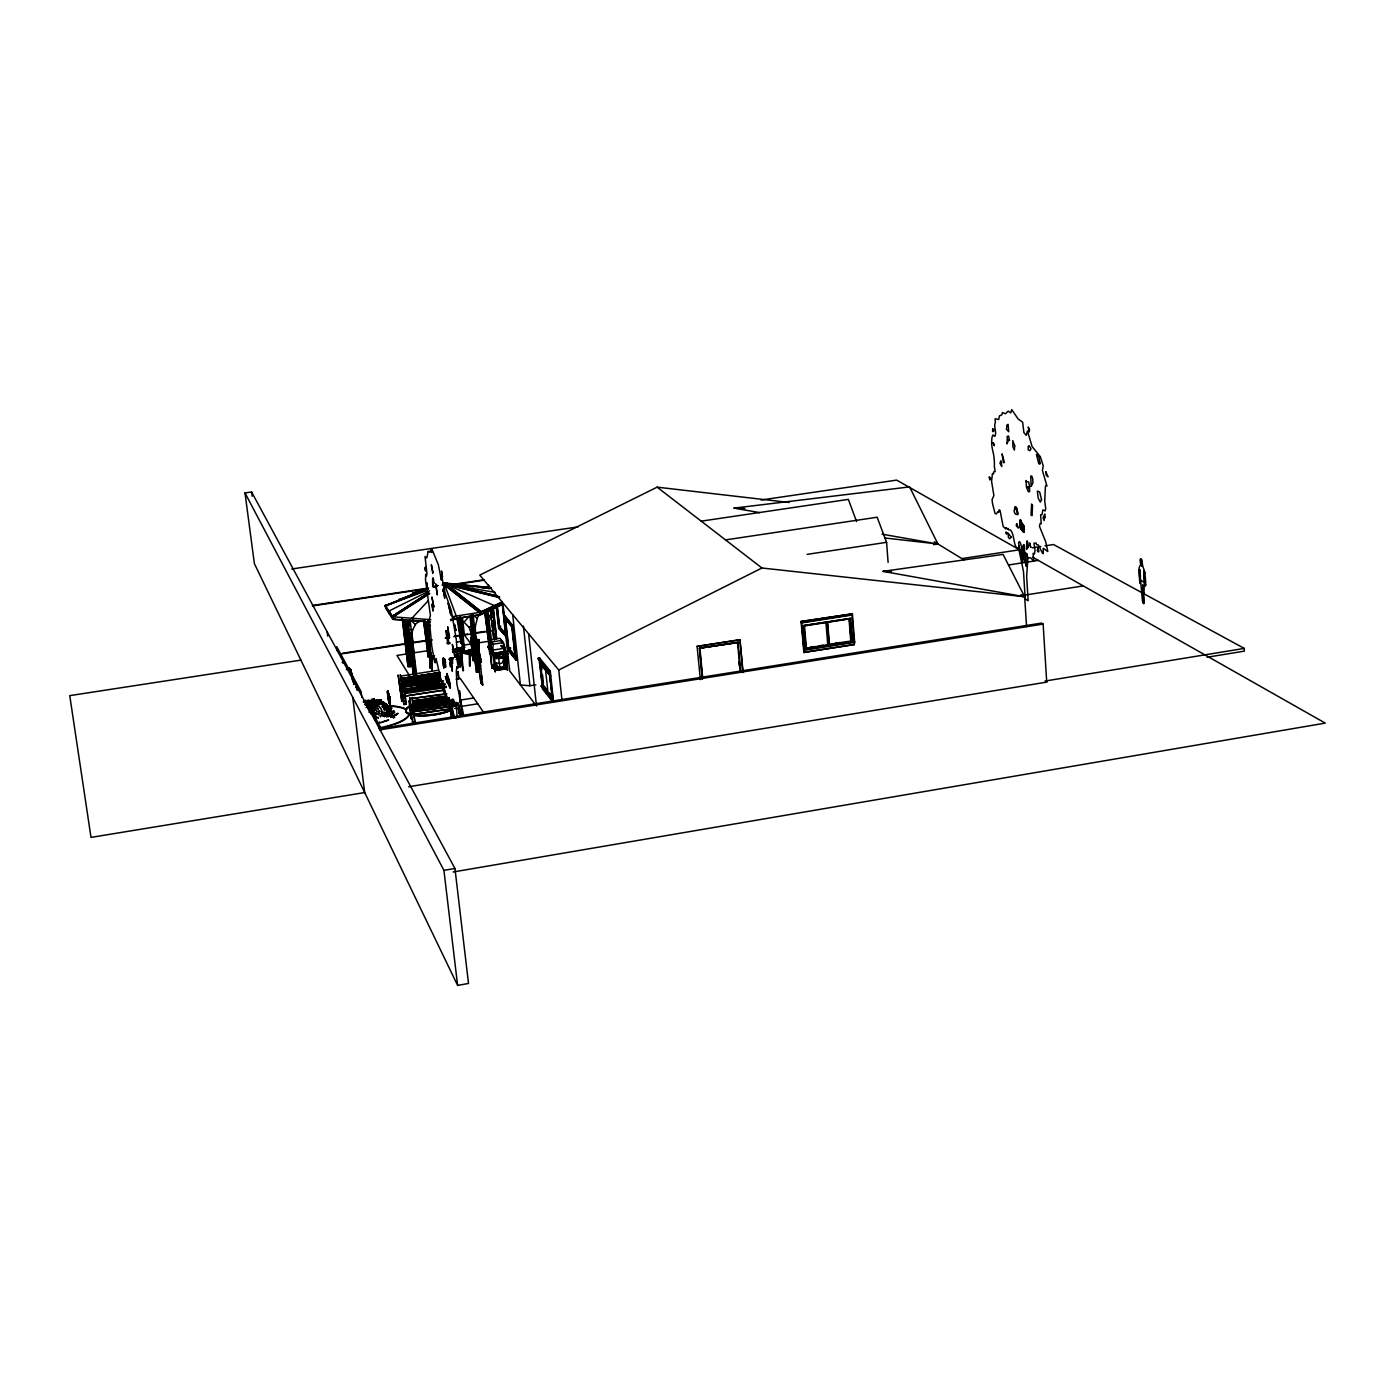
<?xml version="1.0" encoding="UTF-8"?>
<svg xmlns="http://www.w3.org/2000/svg" width="1395" height="1395" viewBox="0 0 1395 1395"><rect width="100%" height="100%" fill="white"/><g stroke="black" fill="none" stroke-linecap="round" stroke-linejoin="round"><path stroke-width="1.5" d="M1140.221 560.058C1140.116 569.09 1144.51 565.376 1141.494 562.307C1138.111 557.25 1143.011 557.163 1142.191 563.842M376.336 704.981L372.866 709.549L374.819 705.504L376.371 705.277L373.825 706.079L377.714 705.068L375.272 705.434L378.15 702.714L371.332 707.875L372.918 705.347L371.576 706.463L373.267 706.829M1143.638 603.686C1142.61 597.217 1143.028 605.831 1143.83 602.535M1145.661 584.679L1145.016 585.795L1143.708 571.078M371.454 703.673L370.39 705.643L371.401 703.9M368.437 701.755L369.466 701.249L368.315 701.545M374.906 705.556C371.68 706.393 374.122 705.05 371.593 709.392M1145.051 582.604L1145.086 585.778M356.423 687.84L357.416 689.897M481.031 682.19L481.345 683.655L480.734 681.004M370.216 706.358C368.228 707.98 365.943 707.596 368.716 707.352C375.325 706.079 367.391 707.91 367.478 707.649M371.349 708.398L369.344 708.922M379.562 707.474L379.667 707.352M1027.33 555.855C1025.97 586.231 1023.93 539.638 1027.749 557.721L1030.626 557.843L1033.765 560.947L1033.102 553.327L1034.41 554.059L1035.02 550.467L1033.991 543.23L1035.997 543.004L1036.607 544.678L1038.403 545.009L1042.501 553.257L1043.286 553.71L1043.216 548.322L1047.802 551.513L1045.64 541.609L1039.415 526.177L1040.147 523.561L1041.193 523.77L1040.635 514.738L1041.925 514.738L1042.919 509.855L1045.064 510.954L1045.727 508.756L1044.733 501.293L1045.396 486.646L1045.849 485.512L1046.93 486.035L1042.414 470.516L1043.233 465.808L1040.321 456.671L1032.091 446.539L1027.435 430.916L1026.232 435.362L1023.913 432.642L1022.622 422.197L1018.158 419.006L1011.706 409.589L1010.747 412.903L1008.219 411.106L1005.464 413.757L1002.43 412.554L1001.941 414.751L999.43 415.884L998.698 419.529L995.106 418.727L995.367 422.319C993.188 426.975 997.268 432.485 994.809 436.408L992.978 434.944L991.984 437.489C990.485 450.323 994.914 450.969 994.356 466.662L995.158 471.597L993.972 471.667L993.432 473.969L992.455 473.48L991.566 481.414L993.903 495.504L992.054 499.672L992.56 503.787L995.071 513.465L996.466 513.901L997.774 511.756L998.768 512.261L999.082 509.855L1000.058 510.378L1003.11 526.333L1005.795 528.984C1005.778 524.834 1007.992 531.687 1008.201 528.496L1008.794 529.943L1010.433 529.926C1014.967 534.703 1013.119 548.601 1018.664 548.462L1023.494 571.479L1025.22 598.978L1028.15 600.757L1026.65 576.379L1027.888 557.738M372.761 705.329L372.343 706.463M348.855 668.118L347.181 668.763L349.43 668.449L351.052 671.222L349.325 668.24L347.198 668.292L346.518 669.687L347.896 667.839L350.25 669.077L352.813 681.039L351.61 672.582L349.273 668.676L351.331 671.971L350.598 669.565L347.896 667.909L346.535 669.129L347.878 667.734L346.605 669.181M452.643 663.34L452.294 657.987M1025.029 552.769L1024.976 562.726L1022.535 551.025M372.587 705.26L371.349 706.707L373.389 705.922M369.692 707.265L370.878 707.16M371.942 713.891L372.43 711.154L371.68 713.647L371.855 711.956M443.523 658.021L443.872 666.357L445.423 667.368L443.523 658.021L445.179 664.787M352.865 681.126L352.813 680.045L352.987 681.824M365.612 704.213L365.682 705.207L365.682 704.179M1141.616 564.504C1135.042 566.492 1142.522 589.265 1139.663 581.645M365.996 703.272L366.048 702.906M371.733 708.486L372.169 710.369L372.029 709.445M368.228 702.888L367.513 701.981L368.454 703.01M1139.436 579.797L1140.203 583.476M370.634 713.769L370.756 713.403M372.587 706.585L372.151 705.992M1144.022 593.363L1144.249 582.447L1140.447 579.954L1140.186 569.578M368.036 705.486L366.902 706.585M502.2 602.274L479.479 612.527L444.831 584.993L446.888 584.47L499.445 597.287M446.888 584.47L481.554 611.986L446.871 584.749L446.679 583.319L442.651 583.528L444.918 583.511M372.604 708.486L371.89 707.788L373.023 707.387M375.987 705.103L375.272 705.661L377.034 704.004L373.72 707.823L377.644 703.324L378.917 703.516M1143.778 603.477L1142.697 600.949L1143.638 602.57M489.889 639.834L489.366 645.711L492.714 650.105L505.182 648.169L503.386 642.607L499.985 638.282L489.889 639.834L493.237 644.176L492.714 650.105M365.351 700.325L364.792 701.005M451.335 716.734L449.155 697.465L451.875 709.776L451.561 701.79L453.741 718.111M477.508 644.141L477.596 644.42A26.069 4.917 -1.3 0 1 478.293 644.525L478.485 642.554A26.069 4.9 -1.3 0 0 475.834 641.839L474.788 641.63M351.906 674.517C352.813 679.103 352.203 676.401 351.557 674.134C351.941 675.878 352.133 674.169 352.046 674.796M357.294 689.723L356.492 687.613M368.559 707.16L368.14 708.102L368.454 707.143M365.072 703.132C367.495 701.79 372.727 702.191 370.529 702.923L371.349 701.842C375.011 702.435 375.604 702.365 375.255 703.743M1025.813 553.763C1023.076 552.437 1025.674 540.458 1022.849 546.003C1024.087 564.312 1020.495 534.913 1018.577 543.213L1022.779 561.906L1021.681 548.95M373.72 707.997L375.133 705.556L372.169 711.223L373.738 706.986L375.726 705.399L374.924 706.306M1140.273 571.741L1140.203 580.337M353.266 681.074L352.499 679.94L353.493 681.283M371.767 712.461L372.639 708.486M374.122 717.013L372.901 707.579M480.822 678.04L480.769 681.946L480.665 675.476M388.839 702.452L387.705 690.63L389.344 698.25L389.031 694.03L389.432 696.175L390.269 707.823L388.385 692.269M377.103 700.639L379.684 700.063L376.127 701.144L378.01 700.569L376.057 700.97L376.964 700.534M373.79 707.666L374.68 706.463L371.994 708.799M392.64 712.897L391.89 712.147M364.862 704.231L364.967 704.894M371.018 702.696C370.983 704.894 369.361 702.592 371.07 702.609M371.924 713.211L372.169 711.031M372.657 710.334L373.564 708.015M387.444 708.451L387.583 708.677M379.579 703.708L381.602 703.551L379.318 703.464M377.191 704.649L379.266 704.161M369.448 707.84L369.344 707.178M367.007 701.633L366.92 701.807M501.206 646.426L502.078 645.606M371.785 708.904L372.273 710.787M371.053 709.863L370.32 710.613L370.651 709.305M353.632 682.835L353.545 681.771M371.262 710.386L371.157 711.589L371.105 710.683M376.214 702.313L375.586 701.668L377.696 703.185M477.578 647.158A26.052 4.935 -1.3 0 1 478.38 647.402L478.572 645.432A26.052 4.917 -1.3 0 0 477.77 645.188L477.055 641.247L480.508 665.833L478.485 647.89M478.049 646.443L476.985 639.799L477.543 645.501M372.779 707.98L373.93 716.036L373.023 707.875M453.27 706.934L452.521 699.261M372.465 700.238L373.93 701.005M374.226 699.749C373.93 699.261 374.592 701.144 374.139 699.732M369.884 702.121L370.739 701.633L369.379 701.772M374.697 702.958L374.558 701.877L373.86 702.871M374.435 701.406L374.488 701.633M388.228 708.172L387.496 707.352L388.769 708.712M377.313 702.487L377.4 704.266L378.725 703.987M1015.421 506.629C1013.311 510.692 1013.799 514.65 1017.757 514.65L1017.06 508.565L1015.421 506.629L1017.722 512.331M379.091 706.027L379.335 706.323M1145.626 585.656L1145.87 584.714M372.395 707.021L372.552 708.015L372.709 706.846M373.686 703.446L374.174 702.818M372.482 709.532L373.476 715.984M372.395 710.805L373.197 708.765M389.833 711.52C389.135 711.119 390.548 711.677 390.007 711.607M453.218 712.444L454.526 717.222L455.903 717.902M380.556 702.557L378.394 703.132L380.225 702.696M442.721 591.061L444.761 585.011L442.389 585.133M442.773 591.341L444.813 585.29L444.133 583.319L446.034 583.145L497.788 596.432M374.383 703.289C376.493 706.62 376.284 702.016 374.505 703.254M373.232 709.044L372.465 709.724M391.768 711.066C391.228 711.991 390.827 711.502 391.89 711.084M374.749 719.994L373.651 708.364L374.191 714.432M376.231 700.011L375.063 700.482L376.964 701.197M350.651 670.489L351.017 671.971L350.72 670.088M442.372 584.784L447.324 583.494L444.133 583.319L443.575 585.08M371.14 700.708L370.425 700.813M371.872 699.122L371.715 699.296M487.762 613.538L489.436 609.598M1018.664 548.462L1018.995 545.968M373.162 705.417L375.726 705.364M347.076 668.676L346.64 668.92M504.223 650.14L504.031 649.059M504.17 649.477L505.234 650.506L503.891 649.46M375.883 704.737L377.574 703.359L375.621 705.661M371.663 711.45L371.942 710.369L371.576 711.171M355.882 687.107L355.551 686.95M393.146 711.659L394.018 710.718L391.768 712.653L393.442 711.659M373.72 701.755L372.971 702.975A21.762 13.043 -84.3 0 0 371.018 710.212L370.843 709.41M375.255 705.678L376.197 705.05M374.418 706.777L374.714 706.288A21.971 16.583 63.4 0 0 371.837 711.712M364.653 700.883L365.438 700.447M368.245 708.991L368.821 707.91L368.245 709.166M376.702 704.388L374.889 705.452M378.045 723.185L380.277 722.244L379.335 722.401M346.658 668.798L349.012 668.275M500.648 667.385L500.003 668.31L498.817 659.382L500.456 657.08M372.953 713.787L373.023 713.699M1027.051 548.619L1028.028 547.276C1026.354 526.56 1026.354 564.609 1026.912 541.748M390.792 710.386L389.432 708.486L390.914 710.229M393.338 716.263L392.483 716.751L393.268 716.228M393.39 717.187C395.36 715.565 390.635 718.652 393.529 716.786M372.587 704.597L373.023 703.272L372.622 704.614M460.751 616.817L464.186 651.779L461.884 651.901L461.396 647.611M373.145 704.51L373.999 704.126L373.128 704.737M376.842 704.37L376.685 704.213M386.921 720.465L386.921 720.465A22.582 6.312 -7.3 0 1 377.766 723.464M372.046 708.712L372.57 707.823L374.104 717.762M402.161 618.037L407.968 666.461L410.426 666.67L405.492 620.025M497.841 596.136L447.464 583.825L442.442 585.412M495.696 658.423L503.578 658.039L503.822 667.228M388.403 706.742L389.188 707.683L388.281 706.463M464.064 622.065L469.156 616.346M375.377 703.655L376.371 702.661L377.609 703.115L376.842 703.795M387.322 605.709L385.072 605.517M385.351 709.706C385.595 710.805 382.84 704.213 385.194 709.549M429.625 593.607L393.006 617.026L384.776 605.831L427.533 589.405M363.676 700.796L363.45 701.336M379.039 701.371L380.399 701.319L377.504 701.824L380.765 701.476L378.69 700.674L379.998 701.528M428.3 600.635L411.839 618.351L413.025 617.828M380.818 703.69L381.934 704.388L380.922 703.9M372.517 709.183L372.517 707.649L374.052 717.623M373.738 701.092L372.779 700.36M363.45 702.156L363.955 701.127L363.746 702.295M430.427 698.599L431.195 706.655M380.103 704.492L380.103 704.353M367.879 705.504L367.216 706.655A21.71 2.215 81.2 0 0 366.641 703.272L366.344 702.086M376.354 704.719L375.673 705.19M383.677 721.477L383.695 721.267M386.258 720.709L386.363 720.587M388.525 720.029L387.147 720.622L388.507 720.012M380.05 702.47L378.62 702.888L380.329 702.609M380.556 701.267L383.573 702.644L382.509 702.138M378.917 702.714C380.765 701.458 378.132 701.964 379.37 702.592M373.006 699.104L374.278 698.546L373.023 699.139M377.609 703.115L376.301 704.161A21.936 20.82 -29.7 0 0 371.68 714.414M394.489 714.641C395.901 713.176 393.373 716.228 394.506 714.99M393.495 717.884L394.802 717.065L393.843 717.693M376.179 700.15L377.068 701.075M379.231 722.54L378.359 722.837M382.561 721.878L382.23 721.93M428.352 593.259L391.733 616.66L428.23 592.962M428.875 593.154L392.257 616.555L393.774 616.468M391.611 616.363L392.884 616.747L429.52 593.328M390.356 710.613L390.792 711.589L390.443 710.369M1143.97 573.275L1145.068 572.613L1142.453 565.359M368.106 700.29C366.745 701.197 369.448 700.691 368.472 700.15M366.78 707.143L366.065 707.527M441.308 681.178L436.129 658.719L436.216 661.335L435.711 660.602L435.31 662.764L434.612 662.032L431.787 646.164L429.294 619.554L430.41 615.474L425.527 580.198L425.667 574.252L426.399 576.431L426.957 573.729L425.022 556.518L426.8 558L427.829 553.17C427.097 548.2 430.846 555.472 430.427 550.118L431.805 552.525L431.909 548.985L438.361 564.87L441.413 580.215L441.535 575.438L445.336 593.712L451.317 610.557L456.322 639.747L458.135 665.781L458.031 668.135L456.897 666.514L456.304 671.57L456.88 684.143L463.454 714.013L460.943 709.584L461.518 715.618L458.31 704.998L456.025 702.208L457.176 716.664M369.431 707.038L369.047 707.718A22.076 2.284 81.2 0 0 369.152 712.479M379.579 700.499L378.08 700.273L380.364 700.813M506.263 651.535L492.662 653.697L495.242 672.059C494.859 657.237 494.632 653.68 492.731 653.296M493.028 653.993L492.801 655.231M506.647 652.354L493.342 654.046L493.359 655.144M505.13 651.744L507.658 654.028L504.554 650.018M492.941 653.505L505.932 651.099L505.827 653.209M505.252 652.18L507.117 654.115M561.976 700.307L558.75 670.019L761.949 568.009L1024.662 596.781L1026.563 626.634M470.028 616.869L476.305 672.041L479.636 671.867M429.538 590.835L388.298 611.359L390.251 611.062M789.117 502.479L657.132 487.151L479.775 575.106L558.75 670.019M370.826 707.649L370.756 708.73L370.861 707.596M424.01 622.414L428.073 656.801L433.008 656.016A32.887 4.237 81.4 0 0 433.845 657.655L434.124 658.039A32.887 4.237 81.4 0 0 434.612 658.597L432.049 659.033L429.241 648.222L431.909 659.556M473.794 625.884L475.573 625.03M490.639 617.863L492.383 617.043M456.304 615.892L456.601 618.473L479.967 614.602L491.563 609.127M501.119 604.645L493.499 608.22L494.51 608.29L494.214 605.726M502.287 604.628L480.7 614.794L450.55 619.397M452.207 616.677L480.403 612.231L501.991 602.082M424.725 623.513L423.871 623.914L428.683 656.993M413.269 620.409L412.24 618.177M404.463 620.967L406.224 620.391A16.391 9.713 -85.8 0 0 406.154 626.146L406.503 629.965M379.074 703.097L378.69 704.091M430.427 622.013L392.867 619.363L385.717 608.325L385.404 605.796L415.693 593.276L414.559 593.572M389.501 604.523L400.609 599.571L399.057 599.466L427.864 589.318M402.44 598.751L413.426 593.869M1143.76 603.25L1142.627 584.732M433.549 587.138L437.559 585.638M384.776 605.831L427.655 589.701M427.097 590.329L384.915 606.128L385.369 605.203M378.725 700.273L383.451 702.627L382.457 702.295M469.505 654.185L469.609 665.886L469.505 654.185L478.502 651.203L481.38 662.172L479.148 651.203L478.816 639.59L478.729 651.116L481.135 662.259M462.198 664.194L461.832 652.581L471.231 649.39M473.044 660.567L470.725 637.951L473.463 660.655L470.83 649.617L473.707 660.567M475.154 652.197L469.243 654.098A32.852 19.757 72.2 0 1 466.192 653.924L465.145 653.697A32.852 19.757 72.2 0 1 462.007 652.598M476.985 651.605L478.903 650.959L478.572 639.625M461.832 652.581L471.248 649.704M412.345 593.206L428.038 588.428M432.886 586.876L437.803 585.412M412.432 593.52L428.125 588.742M433.897 586.859L437.803 585.638M476.305 672.041L477.334 671.762M378.742 723.116L377.191 723.203M485.129 612.736L489.732 653.749L492.958 653.61M428.073 656.801L431.299 656.626L427.254 622.222M378.899 704.248L377.156 704.545M429.974 656.644L427.602 645.275L430.096 656.121M427.306 645.362L426.783 639.154M428.387 648.361L428.091 648.431A25.982 7.062 -13.5 0 0 428.282 649.756L428.544 650.157A25.982 7.062 -13.5 0 0 429.904 651.151L430.218 651.081M429.573 648.291L429.276 648.379A25.999 7.045 -13.5 0 1 427.899 647.385L427.637 646.984A25.999 7.045 -13.5 0 1 427.445 645.676M429.015 651.116L428.718 651.203A25.982 7.097 -13.5 0 0 428.91 652.529L429.172 652.912A25.982 7.097 -13.5 0 0 430.549 653.924L430.846 653.854M478.45 614.794L479.601 614.497M479.514 612.248L481.571 611.69M442.651 583.86L443.662 583.581M464.692 644.996L471.318 643.967A26.052 4.917 -1.3 0 1 473.759 644.316M457.612 985.411L468.511 983.458L454.944 868.475L251.623 491.999L244.997 492.923L254.378 563.597L457.612 985.411L443.924 870.358L244.997 492.923M470.9 638.247L471.144 638.195A26.069 4.865 -1.3 0 1 473.585 638.544M470.987 641.125L471.231 641.09A26.069 4.9 -1.3 0 1 473.672 641.421M478.816 639.59L478.223 641.63A26.069 4.882 -1.3 0 0 475.573 640.915L475.05 640.811M443.924 870.358L454.944 868.475M453.131 871.98L1325.25 723.116L1032.649 557.198M1207.093 657.237L1244.357 651.134L1244.235 648.413L1045.117 681.039L1046.721 682.12L1043.129 624.071L1041.524 623.077L378.969 728.696M408.648 786.763L1046.721 682.12M552.629 697.918L547.939 692.007L545.515 669.548M541.626 686.009L551.391 698.564L552.786 698.337L542.324 685.904L539.865 663.113L549.578 675.058L552.769 698.093M553.222 698.668L551.914 699.749L553.309 699.523L550.275 671.082L539.638 658.109L538.243 658.318L548.985 672.442L550.397 672.216L548.898 672.338M379.632 729.899L1043.129 624.071M444.464 689.897L404.986 696.105L444.656 690.194M549.578 675.058L552.786 698.337M550.729 675.93L539.534 663.166L540.545 662.991M402.004 701.336L398.168 674.988L401.638 700.708L404.184 700.987M425.632 699.889L437.315 698.354A11.055 3.052 -6.9 0 1 440.82 699.749M425.649 700.116L437.298 698.11M401.795 689.357L403.87 704.527L406.067 704.179L404.358 689.618M512.68 614.654L520.422 684.962L529.926 685.747L535.872 684.823M553.501 701.842L541.277 686.288L542.638 685.311L539.638 658.109M541.277 686.288L542.725 686.166L542.986 688.537L542.045 686.27M543.143 685.939L547.119 690.229M459.618 700.203L473.725 697.971M810.373 647.228L814.645 646.548M818.917 645.868L823.189 645.188M835.588 643.234L839.842 642.554M829.188 644.246L850.776 641.072L849.032 619.258M805.543 649.111L803.572 625.57L850.375 618.421L852.467 642.084L805.508 648.849L829.223 645.083L827.218 622.24L828.368 645.222M852.223 641.648L829.223 645.083M852.484 614.951L801.532 622.937L801.026 621.455L852.397 613.817L854.647 642.345L803.851 650.401L801.672 622.711M803.346 649.181L854.577 641.473M851.944 613.504L854.281 644.647L854.647 642.345M461.501 706.393L477.753 703.812M803.764 649.529L803.973 652.424L854.054 644.473M803.973 652.424L854.281 644.647M505.217 659.172C510.012 663.968 501.625 656.714 503.769 653.802L506.699 657.586C510.675 671.78 498.556 650.401 507.257 662.538M506.699 657.586L503.386 653.854M505.199 658.981L506.664 660.881M515.173 657.568L512.453 626.756L504.798 618.299L508.164 648.623L515.173 657.568L511.791 626.861L504.798 618.299M506.873 659.103L503.56 655.371L506.891 659.294M437.89 670.315L400.627 676.122M515.784 659.992L512.628 625.274L504.868 615.805L511.965 625.378L515.784 659.992L508.007 650.07L503.438 608.011M440.105 672.495L400.818 678.528L440.314 672.495M496.079 664.229L492.121 664.857L494.789 668.746L506.681 666.88L503.961 663.322M492.121 665.171L496.079 664.561M496.411 664.665L492.487 665.677L496.725 665.119M538.261 658.405L539.656 658.196M462.809 670.716L460.245 648.169A25.982 9.503 -5.7 0 1 455.572 649.128L453.968 649.372A25.982 9.503 -5.7 0 1 452.346 649.582M497.056 665.554L492.749 665.677M497.108 665.921L493.063 666.112M538.365 659.434L539.76 659.225M497.387 665.99L493.394 666.548L493.656 668.746L493.847 666.897M538.435 659.521L539.83 659.312M493.429 666.932L497.719 666.426M505.321 665.101L506.42 668.641L495.312 670.385L492.592 665.206L494.039 668.693M497.719 666.758L493.76 667.368L498.05 666.862M494.702 668.31L506.594 666.444L504.31 663.445M494.754 668.693L506.647 666.827M447.359 676.296L445.197 676.627L446.313 678.423M852.397 613.817L801.026 621.56M494.998 670.542L506.891 668.693M539.917 663.619L541.243 663.584L541.905 669.652M801.114 622.588L852.049 614.62M507.693 670.106L505.705 652.982M443.575 680.865L403.207 687.09L402.056 678.423M439.111 681.963L415.693 685.642L396.947 655.441L426.574 650.872M456.165 679.295L460.42 678.633L483.716 712.496M803.572 625.57L850.375 618.421M851.229 641.438L849.433 618.752L850.409 618.944M400.4 689.583L400.94 691.519L400.4 689.583L441.971 683.062M404.62 689.531L425.301 686.288M429.451 685.642L433.583 684.997M437.716 684.352L443.924 683.376M400.801 690.403L444.552 683.637M444.988 684.265L400.853 690.49L400.993 691.624L445.04 684.352M411.333 689.88L415.501 689.235M438.379 685.642L442.546 684.98M403.748 691.379L443.418 685.241M404.166 691.937L443.819 685.712M700.377 679.609L697.099 646.391L739.96 639.66L742.925 670.733M404.131 695.931L402.963 696.105L400.836 690.612L401.202 693.141L402.37 692.966M740.152 639.834L697.099 646.391M1023.128 595.369L1083.287 585.917M404.445 693.141L404.323 692.007L446.33 686.305M433.531 688.555L437.699 687.857M446.452 687.421L404.69 693.646M550.275 671.082L548.985 672.442M702.278 679.069L699.401 648.152L738.234 642.258L699.592 648.326L702.47 679.26M699.401 648.152L737.571 642.694L740.239 672.425M460.856 640.462L456.862 618.386L458.292 618.177M446.749 643.043L448.336 642.799A26.017 3.801 -7.6 0 1 449.94 642.572M456.427 642.153L460.612 641.508L464.692 647.123L456.235 648.431M447.621 643.845L448.423 643.723A26.017 3.819 -7.6 0 1 450.01 643.479M506.681 637.375L498.643 628.168L496.114 605.378M477.125 643.078L487.256 641.508M456.287 648.902L464.744 647.594L460.664 641.979M493.237 644.176L503.386 642.607M1008.602 564.975L1038.264 560.389M460.367 649.913A25.964 9.521 -5.7 0 1 455.694 650.872L454.09 651.116A25.964 9.521 -5.7 0 1 452.468 651.325M489.854 649.006L487.727 646.635L489.314 649.093M488.32 646.984L487.692 646.269L489.68 650.018M434.525 655.615L433.601 655.755A32.887 4.255 81.4 0 0 434.455 657.394L434.577 657.586M473.376 649.547L474.335 649.39M430.27 656.592L430.078 668.118L430.166 656.435L434.141 655.999M502.967 646.059L505.182 648.169M510.169 647.96L508.861 648.169L515.697 656.853L512.418 627.14L505.6 618.787M508.164 648.623L510.779 648.222M508.007 650.07L516.446 659.887M506.559 651.918L493.185 653.505M493.551 654.325L506.943 652.407M506.978 652.79L493.847 654.377M494.214 655.197L507.571 653.226M493.987 655.528L493.185 649.983L489.907 645.676L490.935 651.5L493.987 655.528L504.903 653.819M494.545 655.633L507.623 653.61L505.966 651.482M457.525 663.166L456.775 657.394M429.869 656.487L430.392 668.083M443.279 665.868L443.348 660.027M444.621 665.677L442.93 658.283M426.748 622.972L428.178 622.763L430.131 648.971M468.668 626.913L471.737 626.442M428.073 634.15L429.015 634.01M458.624 629.476L459.565 629.337M497.195 605.953L499.462 626.303L500.735 626.111M496.463 605.726L498.8 626.756L506.106 635.039M498.643 628.168L505.461 635.824M342.699 653.209L403.015 643.949M407.323 643.287L431.02 639.66M454.718 636.015L459.025 635.353M463.332 634.69L467.639 634.028M474.108 633.034L484.885 631.394M300.884 660.131L69.75 695.634L91.006 837.401L364.688 792.552L352.743 697.378M340.502 654.046L432.363 639.939M445.179 637.968L449.452 637.323M453.724 636.661L492.383 630.732M962.131 558.575L1019.536 549.769M1032.283 547.817L1040.775 546.509M1045.029 545.846L1053.521 544.538L1244.235 648.413M446.069 638.23L447.673 637.986A26.017 3.767 -7.6 0 1 449.26 637.759M471.58 638.143L473.044 637.916M390.46 613.608L389.257 613.8L388.943 611.254M807.095 554.373L886.592 542.324L888.109 562.429M502.81 605.256L505.478 635.126L498.8 626.756M933.656 544.66L937.928 544.015L909.61 486.907L734.032 508.111L759.787 512.645M725.522 539.9L877.141 517.231L886.592 542.324M312.341 605.465L428.37 588.097M449.853 584.871L484.239 579.727M312.567 605.901L428.509 588.533M449.975 585.325L484.379 580.163M701.197 521.155L848.352 499.393L856.565 521.556M291.782 568.968L578.071 526.909M761.042 500.02L896.671 480.107L1027.034 554.024M448.196 701.249L411.978 706.411L412.362 708.119M410.008 707.335L410.723 710.334L410.008 707.335L452.852 701.249M413.129 707.265L410.88 707.596L408.909 700.848L410.636 705.347M453.166 702.121L410.287 708.224L410.444 709.445M410.322 708.311L453.218 702.208M410.636 709.288L411.316 711.799L410.636 709.288L453.567 703.167M410.897 709.985L421.674 708.555M425.946 707.84L441.012 705.8M412.31 710.753L411.106 710.927L412.292 714.135M447.9 706.515L413.617 711.415L414.001 714.31L450.411 709.113M413.705 711.816L450.114 706.62L413.583 711.485M454.404 706.01L458.693 705.399L458.972 707.893L454.7 708.503M454.491 706.114L458.606 704.998M450.271 708.782L414.001 714.31M414.925 722.226L412.432 721.878L414.925 722.226L412.153 697.378L413.286 708.695M458.938 708.712L459.862 715.809L462.111 715.478L461.675 711.258M882.93 571.357L1003.075 554.408L1024.662 596.781L882.93 571.357L891.527 571.531M446.574 693.594L412.222 698.459L446.731 694.1M414.629 700.534L421.203 699.976M425.353 699.017L440.384 696.872M441.552 705.19L440.698 696.977L441.971 697.029M444.848 696.401L445.755 704.806L444.848 696.401L446.121 696.436M381.131 701.284L382.073 702.208L380.329 700.97M384.88 703.237L382.718 701.755L384.689 702.94M443.749 583.581L490.064 587.417M385.717 608.325L386.973 608.255M382.23 703.376L383.398 704.58L382.457 703.621M379.056 700.604C376.371 698.912 381.306 701.929 379.614 700.621M1142.488 601.28L1140.552 579.989M386.799 716.89L386.38 715.757L386.746 716.751M734.032 508.111L744.913 508.53M479.723 587.347L490.081 587.975M481.519 587.644L488.023 588.045M493.132 605.657L494.754 605.779L446.871 584.749L499.393 597.583M460.612 618.055L461.797 618.142L464.448 651.465M430.863 619.694L392.553 616.799L392.867 619.363L404.707 619.816M408.979 620.112L424.063 621.176M410.182 629.581L412.693 629.773M411.542 641.02L412.746 641.107M463.646 651.064L464.692 651.134M491.371 587.766L446.034 583.145L443.749 583.895M491.319 588.097L447.394 584.121L495.12 592.369M450.341 584.226L458.815 585.115M465.163 585.795L473.637 586.702M884.604 537.947L937.928 544.015L882.128 534.18M452.66 699.68L453.514 705.992M386.781 704.928L387.548 706.114L386.799 704.963M449.434 584.488L453.218 585.098M457.438 585.272L446.104 583.441L447.446 583.808M449.887 584.383L456.27 585.325M479.618 612.004L480.525 612.265L444.133 583.319L499.689 596.955M475.224 638.84L475.747 638.945A26.069 4.865 -1.3 0 1 478.38 639.66M470.272 665.903L469.644 654.028M423.47 699.837L423.243 699.784A11.055 3.052 -6.9 0 0 420.697 700.778M342.176 662.451L343.065 663.009L342.595 662.137M1142.365 566.3L1140.761 564.888M479.967 614.602L480.403 612.231M444.133 583.319L446.784 584.121M393.861 618.683L395.273 619.118M374.906 715.042L374.68 712.828L375.046 718.373M502.549 661.195L504.38 661.753L500.91 663.497L495.818 663.096M503.351 666.618L503.543 667.612L501.311 668.24L497.213 667.926L496.167 662.625M430.096 656.243L431.299 656.626M504.816 650.611L504.24 650M393.094 713.194L394.733 712.06L393.128 713.211M505.199 650.471L504.345 650.035L507.658 654.028M504.31 650.942L506.786 652.895M385.299 704.614L386.345 706.097L385.159 704.614M1021.297 521.922L1023.878 525.828L1024.261 531.948L1023.023 531.931L1019.85 527.38L1020.024 519.794L1021.053 520.352L1021.715 530.239M1025.011 558.593L1023.529 550.868M934.284 541.783L963.91 559.813M1021 594.549L1024.662 596.781M433.287 673.558L434.49 682.242M431.282 673.872L432.502 682.556M430.044 674.012L431.334 682.748M429.207 674.134L430.497 682.87M428.038 674.308L429.259 683.009M427.219 674.448L428.492 683.184M426.05 674.622L427.254 683.323M425.213 674.761L426.417 683.445M424.115 674.988L425.248 683.637M423.208 675.075L424.429 683.759M422.11 675.302L423.33 684.003M421.29 675.424L422.423 684.073M420.104 675.616L421.255 684.265M419.285 675.738L420.488 684.439M418.047 675.878L419.25 684.579M417.279 676.052L418.413 684.701M416.041 676.191L417.244 684.893M415.204 676.313L416.425 685.015M414.106 676.558L415.309 685.259M413.199 676.627L414.42 685.329M412.1 676.871L413.304 685.573M411.263 676.993L412.484 685.695M410.025 677.133L411.246 685.834M409.258 677.307L410.479 686.009M408.02 677.447L409.241 686.148M407.183 677.569L408.473 686.323M406.084 677.796L407.235 686.462M405.178 677.883L406.398 686.584M404.079 678.109L405.282 686.828M403.242 678.249L404.393 686.898M851.996 618.508L801.794 626.372M657.132 487.151L761.949 568.009M852.467 642.084L850.148 618.264M374.366 706.463L374.156 707.404M479.479 612.527L444.813 585.29L456.078 615.579M801.026 621.455L803.694 649.128M803.816 626.25L806.118 648.745M385.037 703.725L385.874 704.51L385.229 703.743M1140.308 571.776L1139.192 570.346M472.486 614.375L477.247 618.508M481.449 683.097L482.879 685.259L481.624 675.808M384.567 705.486L383.695 704.754L384.654 705.818M411.403 620.705L415.309 624.576M430.41 625.658L429.991 625.222A16.74 12.869 64.8 0 0 422.354 620.967A16.74 12.886 64.7 0 0 415.605 624.193L412.624 629.982A16.74 12.886 64.7 0 0 412.257 635.405L415.623 675.197M390.181 713.734L389.519 712.758L390.234 713.734M1144.249 582.447L1143.795 573.171M538.243 658.318L549.613 672.233L552.054 698.197M545.41 668.972L549.072 673.454M1144.005 602.675L1143.76 592.823M499.462 626.303L505.966 634.446M543.701 685.555L547.032 689.758M549.63 693.036L553.03 697.291M542.638 685.311L542.725 686.166M542.324 685.904L539.133 659.417M541.19 685.451L552.542 699.54L552.804 701.964L542.289 688.642M514.668 655.964L508.809 648.535L505.461 618.194M502.339 642.171L502.339 642.781M505.339 654.046L507.989 657.463M535.244 704.388L509.698 670.908L502.043 601.873M503.665 663.479L506.42 668.641M492.888 653.122L494.597 656.068M492.33 666.967L493.656 668.746M471.039 644.002L464.413 635.021L462.46 618.02M455.502 650.628L456.671 651.273M461.239 658.736L459.478 656.382A33.027 31.579 -35.1 0 1 456.357 657.254M456.235 656.94A33.009 31.579 -35.1 0 0 459.356 656.068L461.919 658.946L460.873 647.925M350.529 669.53L350.999 670.489M373.912 710.09L374.819 718.111M447.847 676.139C454.142 698.947 446.383 683.376 447.028 673.523L448.894 685.468M447.778 680.481L448.318 682.713M432.223 659.504L432.014 671.082L431.805 659.399M450.69 706.201L452.189 717.815M382.544 706.149L383.259 707.16L382.404 705.957M385.404 605.796L392.815 617.235M387.705 709.567L387.688 709.375M430.183 698.546L431.787 702.016M380.591 716.716L380.033 715.408L380.678 716.594M399.877 686.148L402.388 690.229L399.545 683.759L401.725 683.428L404.341 687.892L406.067 704.179M401.202 693.141L402.963 696.105M372.517 712.653L381.742 729.69M460.472 650.82L460.524 650.942A25.964 9.521 -5.7 0 1 455.851 651.883L454.229 652.145A25.964 9.521 -5.7 0 1 452.625 652.354M460.734 653.575L460.786 653.697A25.964 9.556 -5.7 0 1 456.13 654.656M389.902 707.073L390.478 708.241L389.711 696.419L389.902 698.389M459.373 696.646L460.158 698.32M1145.801 583.11L1144.876 572.735M1017.844 514.023L1015.333 506.96M389.554 696.471L390.304 707.893M462.111 715.478L460.96 706.254M449.277 705.225L448.004 704.196L442.32 681.074C442.529 684.561 440.82 676.68 441.238 681.196M374.54 712.88L374.941 718.634M412.222 703.342L412.885 705.033M489.837 648.605L490.22 649.931M459.966 702.156L459.653 701.301L459.775 702.435M410.81 708.433L412.031 711.746M374.174 713.386L373.285 711.834L373.843 713.525M501.764 642.572L500.735 639.66L503.089 642.676L504.205 646.478L503.473 645.972M502.165 641.927L501.677 640.427L491.563 641.996L491.04 647.908L492.452 653.505M356.754 688.903L356.928 689.827M457.316 703.167L456.113 703.342M455.258 703.464L454.038 703.638L453.549 699.313M451.91 703.708L451.492 699.61M449.835 704.004L449.486 700.116M448.981 704.126L448.336 697.971M447.76 704.301L446.923 696.105L412.484 700.831M446.906 704.423L446.069 696.227M444.046 696.733L444.831 704.719M442.843 696.907L443.627 704.894M442.756 705.016L441.919 696.82M439.913 697.326L440.698 705.312M438.693 697.5L439.477 705.486M437.821 697.622L438.623 705.608M436.618 697.796L437.402 705.765M435.746 697.918L436.548 705.887M434.542 698.075L435.327 706.062M433.671 698.197L434.473 706.184M429.52 698.79L430.323 706.777M428.317 698.965L429.119 706.951M427.445 699.087L428.248 707.073M426.225 699.261L427.044 707.248M425.37 699.383L426.173 707.37M424.15 699.558L424.969 707.544M422.075 699.854L422.894 707.84M424.097 707.666L423.173 699.558M420 700.15L420.802 708.137M422.022 707.962L421.151 699.767M419.128 700.273L419.947 708.259M417.855 700.22L418.727 708.433M417.053 700.569L417.872 708.555M415.832 700.743L416.652 708.73M414.978 700.865L415.797 708.852M413.757 701.04L414.577 709.026M445.406 666.705L443.505 658.37M368.977 707.98L369.082 708.712M431.718 698.163L432.467 706.707L431.317 698.267M490.848 608.9L491.65 612.231M1022.134 523.491L1023.895 529.019L1023.878 525.828M1023.11 551.705L1023.93 558.802M444.499 659.347L445.563 665.119M444.185 659.399L445.894 666.81M442.738 658.492L444.43 665.886M353.598 683.323L353.929 684.544L353.58 682.556M1021.803 523.317L1023.93 532.21M480.281 679.993L473.114 614.55M479.549 669.774L477.404 644.263M452.817 715.443L453.323 717.675L452.73 711.188M387.775 696.733L388.978 702.784M408.142 626.826L407.044 621.629A16.566 2.005 81.4 0 0 406.677 620.13L413.356 675.058M490.255 649.704L490.587 651.413M489.715 649.791L490.029 651.5M387.112 691.833L389.135 702.906M448.405 678.005L449.8 684.509L449.469 680.934M451.718 709.636L452.189 712.252M372.151 708.032L373.511 715.583M451.823 708.799L452.817 717.71L451.37 708.799M448.231 677.761L450.132 688.066M478.555 648.03L478.328 650.244L477.386 646.338L478.729 661.474M461.553 647.89L462.129 651.57M389.379 703.324L387.496 691.432L389.31 703.167M372.831 713.019L373.093 714.693M476.95 672.25L470.673 632.441A16.81 16.06 -35.1 0 0 468.79 627.122L463.593 621.734A16.81 16.06 -35.1 0 0 454.404 619.31A16.81 16.06 -35.4 0 0 450.742 620.775M489.052 642.275L484.885 614.166A16.321 12.729 64.8 0 0 484.518 612.3M489.872 647.873L490.43 651.622M402.423 688.467L400.348 674.657L401.795 685.991M403.294 694.727L403.887 698.912M387.705 690.63L389.589 704.126M494.371 640.061L492.051 623.199A16.688 9.556 -85.8 0 0 490.726 618.072L487.465 613.259A16.688 9.556 -85.8 0 0 483.176 611.707M496.428 654.987L496.934 658.702M450.114 660.777L450.934 666.688M449.765 662.904L450.271 666.793M445.075 659.207L445.58 663.061M251.623 491.999L252.181 496.271M479.775 658.928L479.095 653.331M463.506 670.699L461.919 658.946L459.879 656.051L460.263 667.106L459.182 656.086M456.897 653.435L458.223 663.148M401.673 691.693L401.865 692.949M410.147 699.296L409.834 697.587L412.676 722.558M373.476 710.822L374.453 718.39M388.473 694.501L390.112 707.509L388.228 692.269M373.215 708.555L374.453 718.251M337.259 650.89L336.718 646.67L361.113 691.641L361.846 697.517M327.162 631.865L327.703 636.085M410.043 640.27L410.775 646.042M411.734 653.714L412.205 657.551M413.164 665.206L413.652 669.042M409.345 703.464L411.368 719L409.572 704.109M410.078 619.973L416.634 674.918M409.433 619.781L410.182 626.111M410.95 632.458L411.699 638.788M412.205 643.008L413.216 651.465M413.722 655.685L414.472 662.032M414.978 666.252L415.745 672.599M408.055 620.496L414.629 675.476M406.939 620.025L413.565 675.389M405.195 620.339L410.705 666.322M404.916 620.67L410.426 666.67M403.225 620.13L403.73 624.315M404.48 630.575L405.23 636.852M405.98 643.112L406.73 649.372M407.479 655.65L407.985 659.818M402.405 618.7L408.177 666.775M405.16 696.401L404.742 692.844M426.242 622.501L430.044 654.761M424.969 620.618L429.276 657.184M425.51 628.343L426.277 634.83M428.317 652.128L428.823 656.452M402.161 689.967L403.87 704.527M447.272 673.89L448.283 683.916M451.788 717.187L449.19 702.505M442.895 659.957L443.889 668.449M472.068 653L472.085 653.156A32.817 19.757 72.2 0 1 469.034 652.982L467.499 652.755A32.817 19.757 72.2 0 1 464.361 651.657L460.245 617.444M470.656 653.47L470.673 653.627A32.835 19.757 72.2 0 1 467.621 653.453L466.575 653.226A32.835 19.757 72.2 0 1 463.419 652.128L463.402 651.971M469.086 650.087L469.104 650.244A32.765 19.774 72.2 0 0 472.26 651.343L473.289 651.57A32.765 19.774 72.2 0 0 475.346 651.761M467.674 650.558L467.691 650.715A32.782 19.774 72.2 0 0 470.83 651.814M466.244 651.029L466.261 651.186A32.8 19.757 72.2 0 0 469.417 652.285M464.831 651.5L464.849 651.657A32.817 19.757 72.2 0 0 468.005 652.755M459.67 616.538L460.176 620.862M462.408 640.27L462.896 644.595M459.094 617.497L463.035 651.849M458.676 619.084L459.67 627.663M460.158 631.952L461.152 640.532M461.884 646.966L462.373 651.256M457.926 617.549L460.891 643.304M460.751 658.039L460.769 658.196A33.114 31.666 -35.1 0 1 456.043 659.399M460.437 657.586L460.455 657.742A33.079 31.649 -35.1 0 1 457.316 658.614M460.106 657.132L460.123 657.289A33.062 31.632 -35.1 0 1 456.985 658.161M459.792 656.679L459.809 656.836A33.044 31.597 -35.1 0 1 456.671 657.708M454.177 617.392L454.404 619.31M409.293 666.723L404.829 627.663A16.6 2.005 81.4 0 1 404.376 622.519L404.271 619.711M486.175 610.94L491.04 654.15M490.482 651.36L491.929 668.414L485.53 610.748M488.267 646.565L488.372 647.489M481.502 678.423L482.042 684.492M478.032 652.023L478.468 657.481M472.312 614.48L478.886 672.25M471.057 615.108L477.578 672.442M471.772 622.955L472.26 627.192M473.236 635.684L473.707 639.921M474.91 652.058L474.928 652.215A32.782 19.774 72.2 0 1 471.876 652.04L470.342 651.814A32.8 19.774 72.2 0 1 467.203 650.715M475.887 659.033L476.375 663.27M473.498 652.529L473.515 652.686A32.8 19.757 72.2 0 1 470.464 652.511L468.929 652.285A32.8 19.757 72.2 0 1 465.773 651.186M504.868 615.805L508.652 649.965M503.525 611.638L504.362 620.043M504.833 624.158L505.74 632.388M507.309 653.226L494.248 655.249M505.147 653.069L507.152 670.193M505.269 664.7L505.531 666.897M503.368 653.645L504.868 666.392M502.81 653.732L503.857 662.259M497.091 605.639L499.427 626.651M496.742 605.29L499.27 628.064M493.167 606.93L496.725 638.701M493.22 609.127L496.498 638.561M492.714 609.789L496.01 639.241M497.649 653.959L498.12 658.161M488.494 584.697L488.982 588.969M491.127 608.237L491.86 614.672M492.575 621.089L493.045 625.361M494.004 633.94L494.493 638.212M490.935 609.249L491.633 615.561M492.348 621.856L493.045 628.168M493.76 634.481L494.231 638.683M490.674 609.58L491.615 617.985M492.086 622.187L493.028 630.61M493.499 634.812L493.969 639.015M490.43 609.894L493.725 639.346M495.382 654.081L495.853 658.283M487.797 609.319L491.511 640.654M523.404 625.971L529.926 685.747M542.55 674.831L543.44 683.829M540.597 663.514L543.039 686.044M528.635 633.818L536.482 706.01M413.757 712.984L414.681 721.546M490.639 640.95L487.901 615.021A16.496 2.476 81.3 0 1 487.518 609.877M480.595 665.45L481.781 677.726M461.257 707.038L459.426 690.56L460.524 701.964M459.862 715.809L458.589 703.132L413.373 709.044L453.183 703.76L452.695 699.436M375.36 719.628L375.028 716.28L375.15 720.029M699.976 648.605L702.557 676.279M406.677 631.865L407.741 643.269M408.09 647.071L408.63 652.773M739.96 639.66L742.907 672.617M738.042 642.084L740.832 671.047M738.897 661.457L739.28 665.694M476.619 644.682L475.433 631.15A16.67 9.521 -85.8 0 1 475.521 625.291L477.439 617.985A16.67 9.521 -85.8 0 1 479.06 615.021M477.299 652.407L477.631 656.26M478.311 663.968L478.816 669.739M803.782 625.727L805.717 649.024M803.973 650.175L804.183 652.598M804.531 626.233L806.362 648.117L827.741 644.734L825.962 622.867M827.671 622.606L829.467 644.455M849.59 618.874L851.403 641.561M430.41 652.703L430.689 656.435M1020.495 520.039L1020.704 529.001M1027.47 542.045L1027.766 547.642M504.641 648.204L504.816 651.953M462.251 652.668L462.373 664.351M408.997 714.467A40.873 11.422 -7.3 0 1 380.8 727.562M389.275 705.678A40.873 11.422 -7.3 0 1 405.771 708.991M373.72 713.856A22.582 6.33 -7.3 0 1 391.298 717.065M382.265 711.973A22.582 6.312 -7.3 0 1 391.175 716.751M450.847 709.619A25.529 7.114 -6.9 0 1 414.96 714.693M410.426 713.839A25.529 7.114 -6.9 0 1 414.577 703.76M416.303 703.185A25.529 7.114 -6.9 0 1 420.087 702.138M441.326 699.662A25.529 7.114 -6.9 0 1 446.941 699.994M435.781 710.683A14.665 4.098 -6.9 0 1 428.213 711.677M415.047 715.356A25.511 7.132 -6.9 0 0 450.916 710.282A25.511 7.132 -6.9 0 1 415.065 715.53M410.496 714.502A25.511 7.132 -6.9 0 1 411.577 705.643M441.395 700.307A25.511 7.132 -6.9 0 1 447.01 700.656M410.514 714.658A25.511 7.132 -6.9 0 1 411.595 705.818M441.413 700.482A25.511 7.132 -6.9 0 1 447.028 700.813M409.049 714.972A40.873 11.422 -7.3 0 1 394.053 724.511M392.361 725.069A40.873 11.422 -7.3 0 1 384.88 727.161M389.327 706.166A40.873 11.422 -7.3 0 1 405.823 709.48M457.874 663.828A7.864 2.092 -6.7 0 1 461.17 665.38A7.864 2.092 -6.7 0 1 456.671 667.595M431.282 655.702A25.982 7.097 -13.5 0 1 429.904 654.691L429.643 654.29A25.982 7.097 -13.5 0 1 429.451 652.965M430.637 652.93A25.982 7.08 -13.5 0 1 429.259 651.918L428.997 651.535A25.982 7.08 -13.5 0 1 428.806 650.209M429.991 650.157A25.999 7.062 -13.5 0 1 428.631 649.146L428.37 648.762A25.999 7.062 -13.5 0 1 428.178 647.437M433.601 658.789A32.887 4.237 81.4 0 1 432.868 658.074L432.607 657.673A32.887 4.237 81.4 0 1 431.77 656.051M471.126 645.92A26.052 4.935 -1.3 0 1 473.585 646.286M471.057 643.043A26.069 4.917 -1.3 0 1 473.498 643.391M470.969 640.165A26.069 4.882 -1.3 0 1 473.411 640.514M475.259 651.238A32.765 19.774 72.2 0 1 474.213 651.099L473.184 650.89A32.765 19.774 72.2 0 1 470.028 649.791M474.858 651.761A32.782 19.774 72.2 0 1 472.8 651.57L471.772 651.343A32.782 19.774 72.2 0 1 468.615 650.244M474.439 652.215A32.8 19.774 72.2 0 1 471.388 652.04M473.027 652.686A32.8 19.757 72.2 0 1 469.958 652.511M471.597 653.156A32.817 19.757 72.2 0 1 468.546 652.982M470.185 653.627A32.835 19.757 72.2 0 1 467.116 653.453L466.087 653.226A32.835 19.757 72.2 0 1 462.931 652.128M459.164 655.929A32.992 31.562 -35.1 0 1 457.612 656.4M460.925 655.423A25.947 9.556 -5.7 0 1 456.252 656.382M460.646 652.668A25.964 9.538 -5.7 0 1 457.56 653.331M452.834 659.818A33.114 31.666 -35.1 0 1 449.608 659.922M452.521 659.364A33.079 31.649 -35.1 0 1 449.295 659.469M452.207 658.911A33.062 31.632 -35.1 0 1 448.981 659.015M451.893 658.457A33.044 31.597 -35.1 0 1 450.271 658.545M460.001 656.975A33.062 31.614 -35.1 0 1 456.88 657.847M452.085 658.597A33.062 31.614 -35.1 0 1 450.463 658.684M453.166 657.83A33.027 31.579 -35.1 0 1 449.957 658.091M459.687 656.522A33.044 31.597 -35.1 0 1 456.549 657.394M453.375 657.969A33.044 31.597 -35.1 0 1 450.149 658.231M408.787 630.645A16.566 2.005 81.4 0 1 409.328 634.498M425.789 704.702A11.055 3.052 -6.9 0 1 420.226 703.9M419.075 703.01A11.055 3.052 -6.9 0 1 419.25 701.929M419.128 703.969A11.945 3.313 -6.9 0 1 418.535 701.755M438.414 698.11A11.945 3.313 -6.9 0 1 441.395 700.987M353.04 680.272L353.092 681.475L353.04 680.272M377.94 713.63L378.376 714.658L377.94 713.63M369.518 705.172L369.518 705.172M371.244 712.671L371.244 712.671M380.835 708.381L380.277 707.579L380.835 708.381M386.101 709.619L385.526 708.451L386.101 709.619M433.426 583.651C432.537 594.828 431.892 566.597 434.037 583.145L433.514 582.447L433.426 583.651M376.912 711.868L376.51 710.753L376.912 711.868M388.159 714.955L388.159 714.955M369.989 711.799L370.442 711.014L369.989 711.799M388.141 713.229L387.112 711.764L388.141 713.229M376.912 705.591L377.278 706.812L376.912 705.591M454.456 624.472L456.008 630.418L454.456 624.472M455.223 654.97L454.875 657.359L452.311 644.42L455.223 654.97M368.524 704.859L369.169 703.847L368.524 704.859M1029.58 486.314L1029.597 491.755L1028.324 491.668L1026.493 487.378L1025.988 480.49L1026.86 481.938L1028.673 481.903L1029.58 486.314M382.056 714.868L382.614 715.809L382.056 714.868M378.08 706.585L377.435 705.975L378.08 706.585M1030.765 476.288L1031.184 486.384L1032.945 482.757L1032.684 478.572L1031.759 476.096L1030.765 476.288M425.789 570.694C424.533 572.351 424.934 562.063 425.789 570.694M432.834 571.636L432.764 573.275L431.351 564.731L432.834 571.636M368.315 705.295L368.646 706.254L368.437 705.277M445.877 630.697C448.754 655.319 450.044 638.491 445.877 630.697M1032.527 505.67L1032.073 515.662L1031.027 515.104L1031.602 504.048L1032.527 505.67M382.3 706.219L383.224 707.16L382.3 706.219M365.734 703.045L365.804 702.906M375.534 708.329L375.656 709.933L375.534 708.329M383.869 715.583L384.357 716.611L383.869 715.583M990.572 478.276L989.805 479.985L989.16 476.811L990.572 478.276M366.902 703.551L367.269 704.667L366.902 703.551M382.474 712.984L381.689 711.938L382.474 712.984M1044.942 516.987L1044.053 520.544L1043.111 517.737L1044.768 513.953L1044.942 516.987M352.534 676.401L352.952 678.929L352.534 676.401M352.987 678.528C351.749 678.72 353.789 681.824 352.987 678.528M1006.824 533.047C1006.336 536.918 1005.15 529.176 1006.824 533.047M386.223 706.463L387.235 708.067L386.223 706.463M444.656 691.397C443.069 696.489 441.151 678.057 444.656 691.397M450.934 658.021L452.329 671.065L450.934 658.021M386.833 704.545L387.583 705.556L386.833 704.545M386.729 708.608L387.514 710.212L386.729 708.608M1014.706 445.877L1014.357 450.044L1012.909 446.696L1012.77 440.611L1014.706 445.877M373.668 702.818L373.529 702.679M377.905 717.344L378.341 718.268L377.905 717.344M369.658 710.561L369.658 710.561M1001.244 461.71L1001.75 466.418L999.953 463.21L1000.895 460.751L1001.244 461.71M992.769 428.893C991.496 434.42 995.821 430.201 992.769 428.893M356.981 688.363L356.614 687.351L356.981 688.363M1028.342 446.47L1028.15 449.818L1029.894 450.707L1031.027 448.772L1029.144 445.685L1028.342 446.47M1007.05 425.283L1006.388 429.294L1008.742 431.752L1008.027 424.411L1007.05 425.283M379.806 711.746L379.231 710.822L379.806 711.746M370.111 700.046L370.076 700.116M382.3 704.161L382.858 705.574L382.317 704.37M1029.51 429.782L1029.231 431.909L1028.22 427.062L1029.51 429.782M441.517 571.253L442.477 576.85L441.517 571.253M375.168 704.022L374.453 704.876L375.168 704.022M1040.025 462.878L1039.85 464.169L1038.769 463.663L1036.398 454.351L1038.874 456.88L1040.025 462.878M369.379 711.171L369.379 711.171M390.478 709.706L391.733 708.119L390.478 709.706M374.052 711.154L374.435 712.235L374.052 711.154M350.93 671.431L351.261 672.686L350.842 671.257M375.429 712.81L375.97 714.484L375.429 712.81M389.031 711.607L390.304 710.038L389.031 711.607M994.391 444.534L994.182 445.72L992.944 442.564L994.391 444.534M378.83 712.182L378.15 711.45L378.83 712.182M1029.126 488.111L1028.952 489L1027.976 486.541L1029.126 488.111M432.014 604.349L432.991 610.801L432.014 604.349M366.833 700.412L366.868 700.36M1007.329 436.53L1006.998 443.906L1008.533 439.983L1009.544 440.454L1008.533 435.99L1007.329 436.53M449.504 637.184L448.946 638.178L447.708 626.808L449.504 637.184M501.206 645.519L502.27 647.21L501.206 645.519M375.813 716.106L376.458 717.884L375.813 716.106M383.294 719.524L383.294 719.524M381.323 709.724L381.672 710.63L381.323 709.724M1041.542 499.759L1040.304 502.095L1038.264 498.242L1037.305 491.005L1039.711 492.069L1041.542 499.759M1045.866 471.859L1046.355 475.399L1048.046 476.828L1045.866 471.859M388.49 711.345C388.124 713.176 390.042 707.962 388.333 711.223M458.781 677.743L458.536 678.685L458.066 671.448L458.781 677.743M431.927 597.2L433.828 606.842L431.927 597.2M379.614 713.874L379.614 713.874M384.619 713.455L385.595 715.687L384.619 713.455M1011.288 537.249L1009.649 538.749L1008.48 537.459L1008.01 533.082L1011.288 537.249M443.837 592.282L444.709 598.019L443.837 592.282M389.327 709.863C388.368 712.008 388.891 712.13 389.327 709.863M370.774 700.621L370.896 701.563L370.774 700.621M396.738 714.536L395.762 715.182L396.808 714.519M394.715 715.251L393.041 716.21L394.715 715.251M378.219 709.131L377.191 707.84L378.219 709.131M384.636 721.25L385.717 720.762L384.811 721.163M378.045 701.144L376.894 701.441L378.045 701.144M502.985 656.923L500.195 658.318L496.114 658.004L498.904 656.609L502.985 656.923M1002.151 454.142L1003.423 462.652L1004.383 462.46L1002.151 454.142M392.012 714.763L391.332 713.665L392.012 714.763M389.972 715.74L390.896 716.856L389.972 715.74M384.288 706.114L382.962 704.58L384.288 706.114M383.695 704.144L385.055 705.452L383.608 703.969M384.479 704.213L383.66 703.219L384.584 704.196M386.31 704.283L385.369 703.586L386.258 704.196M384.793 705.12L385.491 706.254L384.793 705.12M395.936 714.658L397.837 713.403L395.936 714.658M389.065 715.356L389.623 716.315L389.065 715.356M379.876 700.342L381.62 700.028L380.033 700.307M382.108 702.609L383.416 703.219L382.108 702.609M388.176 716.664L387.514 715.548L388.176 716.664M505.775 660.637L505.234 655.685L505.775 660.637M350.72 670.629L350.79 670.786M356.283 683.062L355.306 682.975L356.283 683.062M387.2 710.648L386.328 709.584L387.2 710.648M429.05 623.879L428.125 620.252L429.05 623.879M1029.684 543.248L1030.713 547.363L1029.684 543.248M1037.897 548.357C1035.7 551.618 1040.949 554.565 1037.897 548.357M442.198 687.142L441.535 684.509L442.198 687.142M1016.728 523.683L1016.223 525.601L1018.333 528.06L1016.728 523.683M383.939 708.747L384.584 710.055L383.921 708.887M385.316 706.864L386.066 708.154L385.386 706.969M426.713 582.831L427.323 586.475L426.713 582.831M385.665 703.969L387.182 706.219L385.665 703.969M453.985 701.441L454.892 706.219L453.985 701.441M447.673 637.899L448.144 640.723L447.673 637.899M458.414 708.643L459.251 713.438L458.414 708.643M439.285 672.617L440.489 681.318L439.285 672.617M438.117 672.808L439.32 681.492L438.117 672.808M437.28 672.931L438.483 681.632L437.28 672.931M436.112 673.122L437.315 681.806L436.112 673.122M435.292 673.244L436.495 681.928L435.292 673.244M434.124 673.436L435.327 682.12L434.124 673.436M432.119 673.733L433.322 682.434L432.119 673.733M445.859 677.272L447.063 682.434L445.859 677.272M386.677 712.357L387.461 713.978L386.677 712.357M385.874 708.085L385.125 706.881L385.874 708.085M388.821 707.893L389.623 709.096L388.821 707.945M386.153 707.37L386.746 708.189L386.153 707.37M402.091 692.269L401.307 691.222L402.231 693.437L402.091 692.269M435.746 584.086L437.28 594.671L435.746 584.086M450.812 614.794L448.161 603.198L450.812 614.794M351.523 673.837L351.261 672.826L351.523 673.837M432.467 698.372L433.322 706.585L432.467 698.372M353.353 681.37L353.179 680.028L353.353 681.37M373.285 713.368L372.57 709.131L373.285 713.368"/></g></svg>
